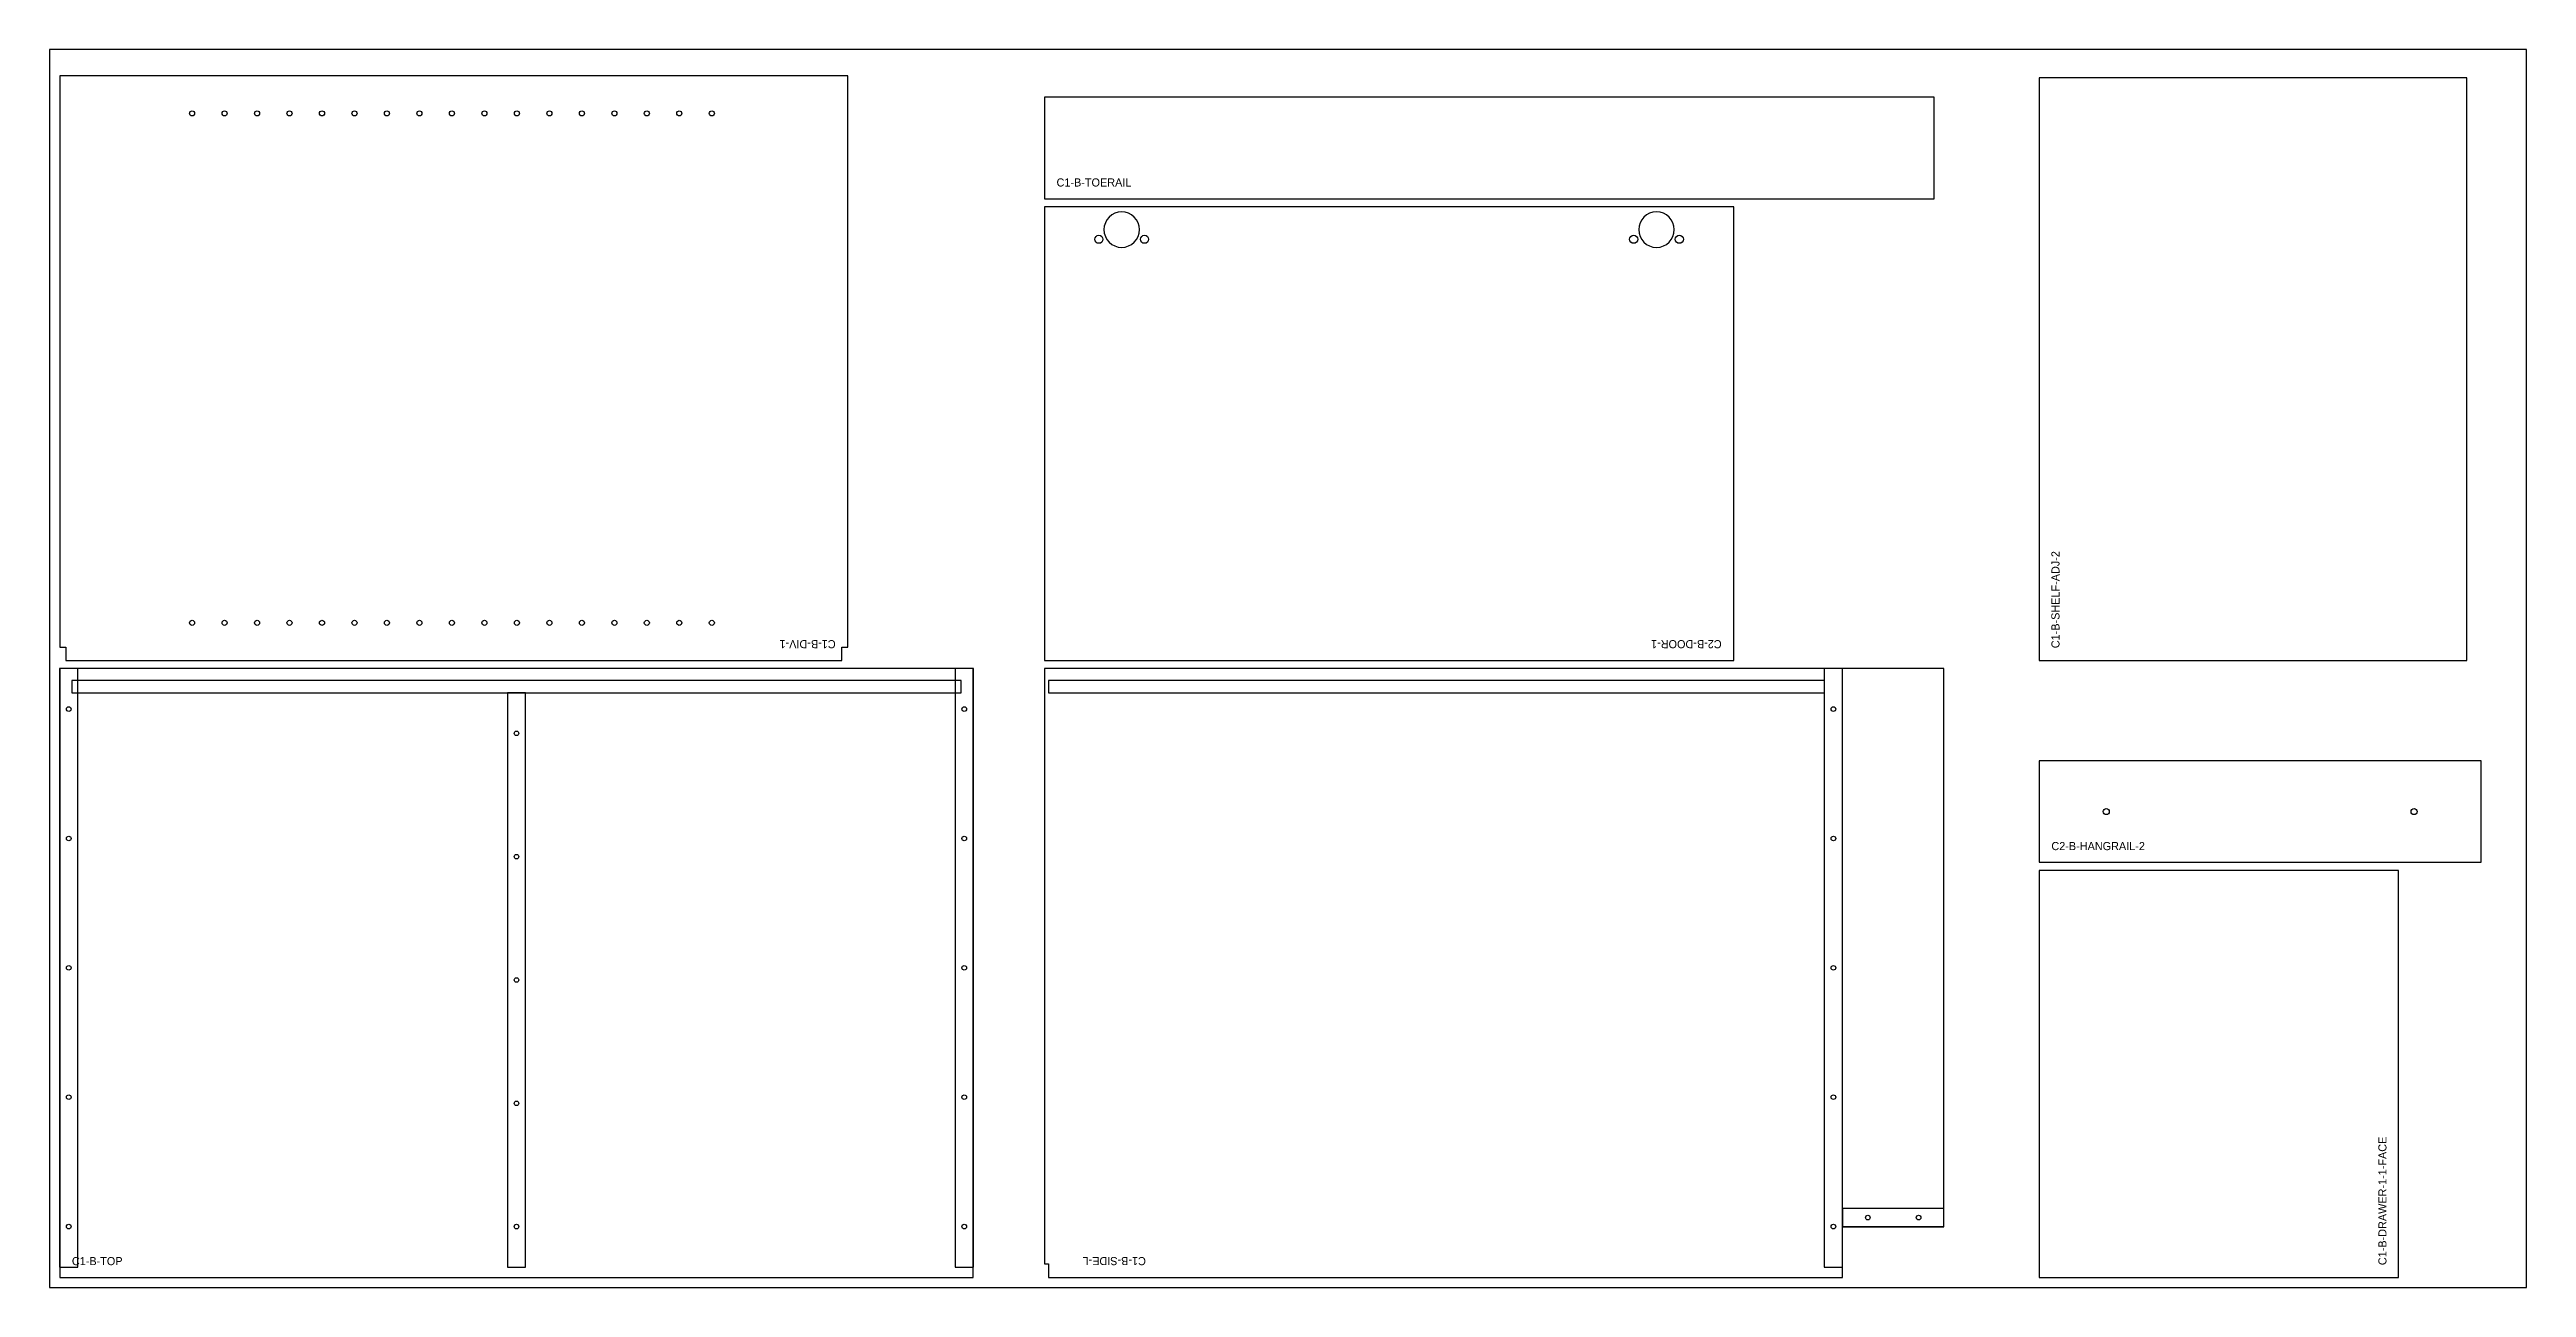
# Model space of a CAD drawing. Header units: millimetres. Extents: x 0 to 2440, y 0 to 1220.
import ezdxf

# ---------------------------------------------------------------- set-up
doc = ezdxf.new("R2010")
doc.units = ezdxf.units.MM
for name, color, linetype in [('DRILL_4.5_THRU', 5, 'CONTINUOUS'), ('DRILL_5_D12', 5, 'CONTINUOUS'), ('DRILL_6_THRU', 5, 'CONTINUOUS'), ('DRILL_8_D12', 5, 'CONTINUOUS'), ('LABEL', 8, 'CONTINUOUS'), ('OUTLINE', 7, 'CONTINUOUS'), ('POCKET_D13', 3, 'CONTINUOUS'), ('POCKET_D4', 3, 'CONTINUOUS'), ('POCKET_D6', 3, 'CONTINUOUS'), ('SHEET', 8, 'CONTINUOUS')]:
    doc.layers.add(name, color=color, linetype=linetype)

msp = doc.modelspace()

# ---------------------------------------------------------------- linework, layer by layer
at = {"layer": 'DRILL_4.5_THRU'}
for centre in [(18.9, 570), (901.1, 570), (1757.3, 570), (460, 546.1), (18.9, 442.5), (901.1, 442.5), (1757.3, 442.5), (460, 424.575), (18.9, 315), (901.1, 315), (1757.3, 315), (460, 303.05), (18.9, 187.5), (460, 181.525), (901.1, 187.5), (1757.3, 187.5), (18.9, 60), (460, 60), (901.1, 60), (1757.3, 60), (1791.2, 68.9), (1841.2, 68.9)]:
    msp.add_circle(centre, 2.25, dxfattribs=at)
at = {"layer": 'DRILL_5_D12'}
for centre in [(140.4, 1157.1), (172.4, 1157.1), (204.4, 1157.1), (236.4, 1157.1), (268.4, 1157.1), (300.4, 1157.1), (332.4, 1157.1), (364.4, 1157.1), (396.4, 1157.1), (428.4, 1157.1), (460.4, 1157.1), (492.4, 1157.1), (524.4, 1157.1), (556.4, 1157.1), (588.4, 1157.1), (620.4, 1157.1), (652.4, 1157.1), (140.4, 655), (172.4, 655), (204.4, 655), (236.4, 655), (268.4, 655), (300.4, 655), (332.4, 655), (364.4, 655), (396.4, 655), (428.4, 655), (460.4, 655), (492.4, 655), (524.4, 655), (556.4, 655), (588.4, 655), (620.4, 655), (652.4, 655)]:
    msp.add_circle(centre, 2.5, dxfattribs=at)
at = {"layer": 'DRILL_6_THRU'}
for centre in [(2026, 469), (2329.3, 469)]:
    msp.add_circle(centre, 3, dxfattribs=at)
at = {"layer": 'DRILL_8_D12'}
for centre in [(1033.7, 1033), (1078.7, 1033), (1560.5, 1033), (1605.5, 1033)]:
    msp.add_circle(centre, 4, dxfattribs=at)
at = {"layer": 'OUTLINE'}
for points in [[(780.4, 618), (780.4, 631.15), (786.4, 631.15), (786.4, 1194.1), (10, 1194.1), (10, 631.15), (16, 631.15), (16, 618)], [(980, 1073), (1856.4, 1073), (1856.4, 1173), (980, 1173)], [(1960, 618), (2381.3, 618), (2381.3, 1192.1), (1960, 1192.1)], [(1659.2, 618), (1659.2, 1065), (980, 1065), (980, 618)], [(10, 10), (910, 10), (910, 610), (10, 610)], [(1766.2, 10), (1766.2, 60), (1866.2, 60), (1866.2, 610), (980, 610), (980, 23.15), (984, 23.15), (984, 10)], [(1960, 419), (2395.3, 419), (2395.3, 519), (1960, 519)], [(2314.1, 10), (2314.1, 411), (1960, 411), (1960, 10)]]:
    msp.add_lwpolyline(points, close=True, dxfattribs=at)
at = {"layer": 'POCKET_D13'}
for points in [[(1056.2, 1025, 1), (1056.2, 1060, 1)], [(1583, 1025, 1), (1583, 1060, 1)]]:
    msp.add_lwpolyline(points, format="xyb", close=True, dxfattribs=at)
at = {"layer": 'POCKET_D4'}
for points in [[(9.925, 20), (27.875, 20), (27.875, 610), (9.925, 610)], [(892.125, 20), (910.075, 20), (910.075, 610), (892.125, 610)]]:
    msp.add_lwpolyline(points, close=True, dxfattribs=at)
at = {"layer": 'POCKET_D6'}
for points in [[(1766.275, 20), (1766.275, 610), (1748.325, 610), (1748.325, 20)], [(21.8, 586.025), (898.2, 586.025), (898.2, 598.075), (21.8, 598.075)], [(451.025, 20), (468.975, 20), (468.975, 586.1), (451.025, 586.1)], [(1748.4, 586.025), (1748.4, 598.075), (984, 598.075), (984, 586.025)], [(1866.2, 59.925), (1866.2, 77.875), (1766.2, 77.875), (1766.2, 59.925)]]:
    msp.add_lwpolyline(points, close=True, dxfattribs=at)
at = {"layer": 'SHEET'}
msp.add_lwpolyline([(0, 0), (2440, 0), (2440, 1220), (0, 1220)], close=True, dxfattribs=at)

# ---------------------------------------------------------------- texts
at = {"layer": 'LABEL'}
for s, p in [('C1-B-TOERAIL', (992, 1085)), ('C2-B-HANGRAIL-2', (1972, 431)), ('C1-B-TOP', (22, 22))]:
    msp.add_text(s, height=8, dxfattribs=at).set_placement(p)
for s, rotation, p in [('C1-B-SHELF-ADJ-2', 90, (1980, 630)), ('C1-B-DIV-1', 180, (774.4, 638)), ('C2-B-DOOR-1', 180, (1647.2, 638)), ('C1-B-DRAWER-1-1-FACE', 90, (2302.1, 22)), ('C1-B-SIDE-L', 180, (1080, 30))]:
    msp.add_text(s, height=8, rotation=rotation, dxfattribs=at).set_placement(p)

doc.saveas('drawing.dxf')
